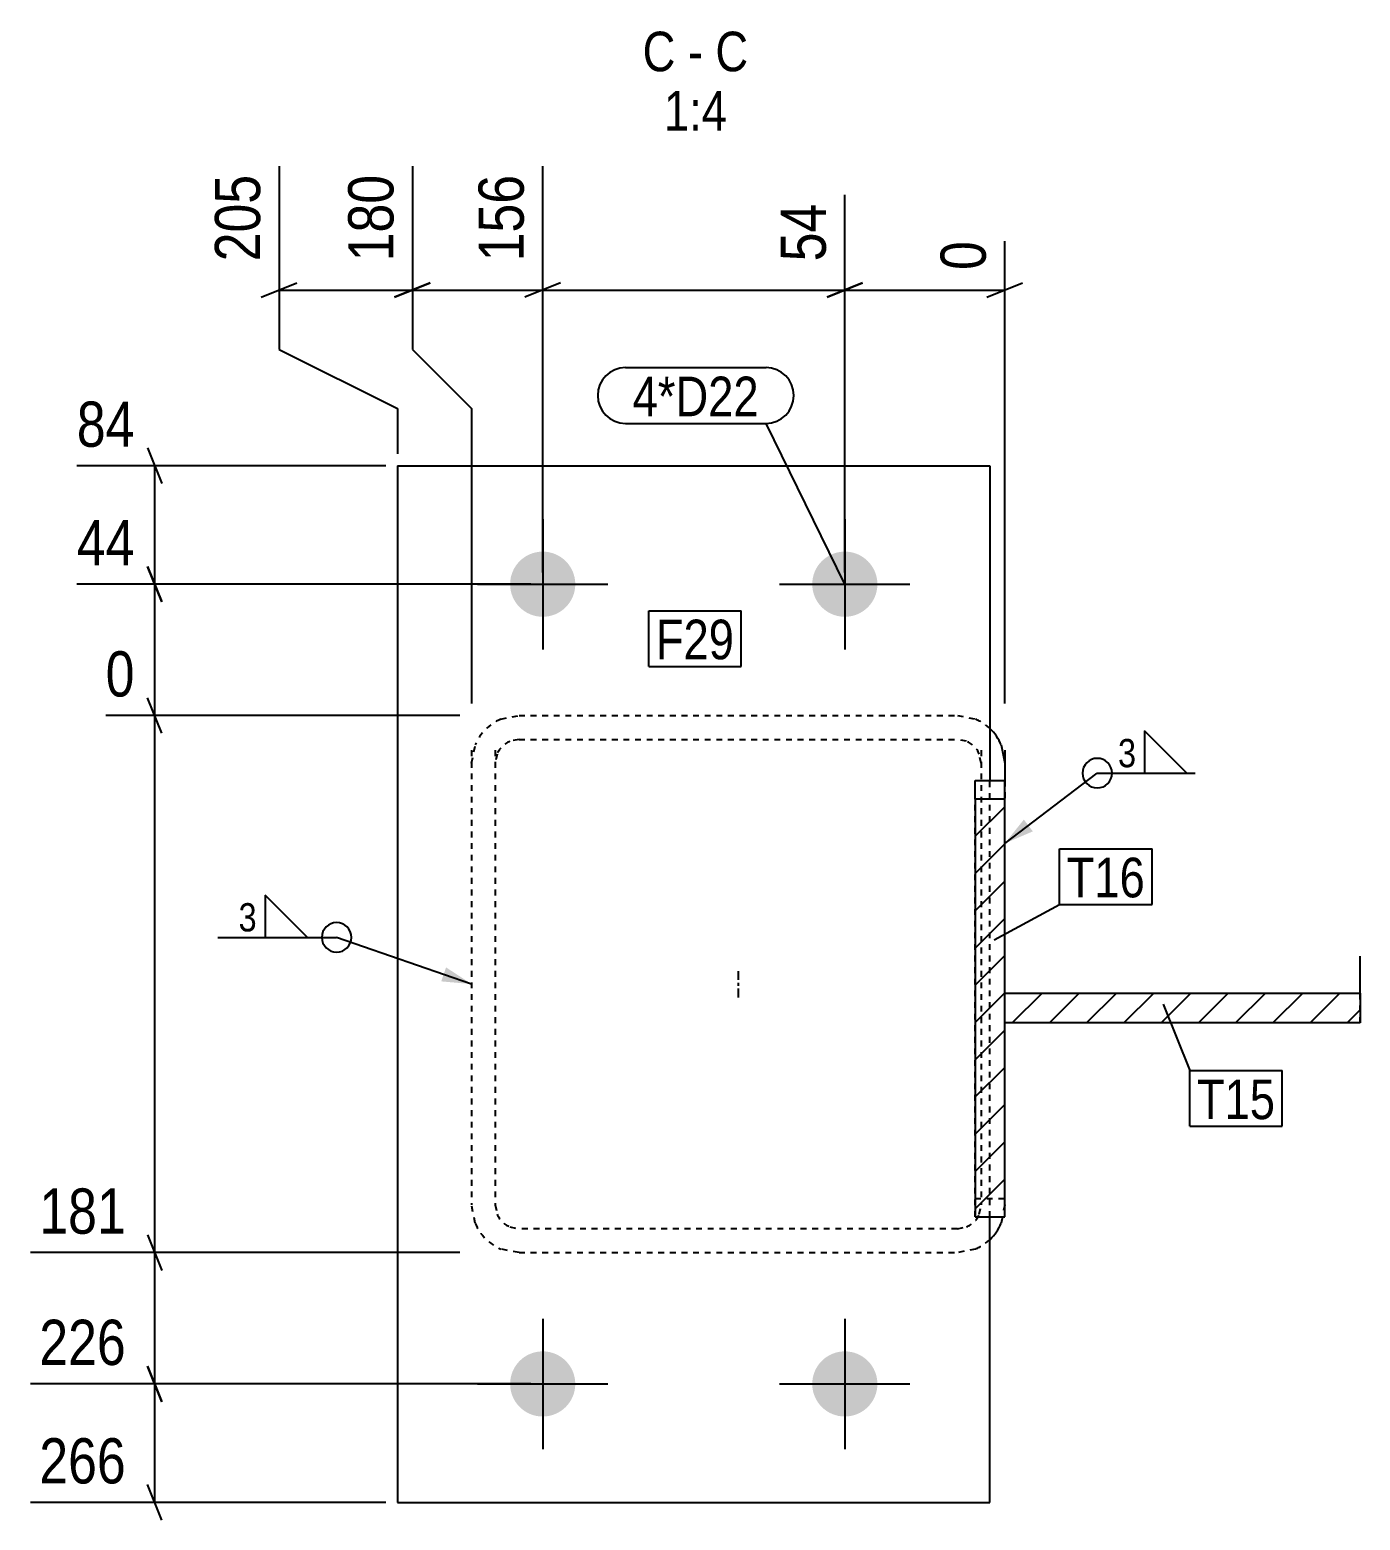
# Model space of a CAD drawing. Header units: millimetres. Extents: x 5278 to 65271, y 8 to 1303.
# Drawn here: x 16021 to 16470, y 10 to 513 of the extents above; entities that cross this region are included whole.
import ezdxf

# ---------------------------------------------------------------- set-up
doc = ezdxf.new("R2010")
doc.units = ezdxf.units.MM
doc.linetypes.add('DXK_LINE_DOT2', pattern=[3.9198, 1.9599, -1.9599])
doc.linetypes.add('DXK_LINE_DOT3', pattern=[5.9187, 2.979, -0.9799, 0.9799, -0.9799])
for name, color, linetype in [('MÅLSÆTNING', 7, 'Continuous'), ('STÅL', 7, 'Continuous'), ('TEKST', 7, 'Continuous')]:
    doc.layers.add(name, color=color, linetype=linetype)
doc.styles.add('Arial Narrow', font='ARIALN.TTF', dxfattribs={"height": 0.2})

msp = doc.modelspace()

# ---------------------------------------------------------------- hatches: boundary and pattern name
at = {"layer": 'STÅL', "linetype": 'Continuous'}
for points in [[(16205.4, 325.6, -1), (16183.4, 325.6, -1)], [(16307.4, 325.6, -1), (16285.4, 325.6, -1)], [(16205.4, 55.6, -1), (16183.4, 55.6, -1)], [(16307.4, 55.6, -1), (16285.4, 55.6, -1)]]:
    msp.add_hatch(color=96, dxfattribs=at).paths.add_polyline_path(points)
h = msp.add_hatch(dxfattribs=at)
h.set_pattern_fill('', scale=2.8, style=0, pattern_type=0)
h.set_pattern_definition([(45, (16340.4, 253.064), (-6.2862, 6.2862), [])])
h.paths.add_polyline_path([(16350.4, 253.06), (16340.4, 253.06), (16340.4, 112.01), (16350.4, 112.01)])
h = msp.add_hatch(dxfattribs=at)
h.set_pattern_fill('', scale=2.8, style=0, pattern_type=0)
h.set_pattern_definition([(45, (16350.4, 187.5755), (-6.2862, 6.2862), [])])
h.paths.add_polyline_path([(16470.4, 187.58), (16350.4, 187.58), (16350.4, 177.5), (16470.4, 177.5)])
at = {"layer": 'TEKST', "linetype": 'Continuous'}
for points in [[(16359.88, 242.15), (16350.4, 238.09), (16356.85, 246.13)], [(16161.77, 196.23), (16170.4, 190.6), (16160.13, 191.51)]]:
    msp.add_hatch(color=3, dxfattribs=at).paths.add_polyline_path(points)

# ---------------------------------------------------------------- linework, layer by layer
at = {"layer": 'MÅLSÆTNING', "color": 7, "linetype": 'Continuous'}
for p, q in [((16105.4, 466.77), (16105.4, 404.89)), ((16150.4, 466.77), (16150.4, 404.89)), ((16150.4, 466.77), (16150.4, 404.89)), ((16194.4, 329.6), (16194.4, 466.77)), ((16194.4, 329.6), (16194.4, 466.77)), ((16296.4, 329.6), (16296.4, 457.02)), ((16296.4, 329.6), (16296.4, 457.02)), ((16350.4, 285.28), (16350.4, 441.44)), ((16099.4, 422.49), (16111.4, 427.29)), ((16105.4, 424.89), (16150.4, 424.89)), ((16144.4, 422.49), (16156.4, 427.29)), ((16156.4, 427.29), (16144.4, 422.49)), ((16150.4, 424.89), (16194.4, 424.89)), ((16200.4, 427.29), (16188.4, 422.49)), ((16200.4, 427.29), (16188.4, 422.49)), ((16194.4, 424.89), (16296.4, 424.89)), ((16302.4, 427.29), (16290.4, 422.49)), ((16290.4, 422.49), (16302.4, 427.29)), ((16296.4, 424.89), (16350.4, 424.89)), ((16344.4, 422.49), (16356.4, 427.29)), ((16105.4, 404.89), (16145.4, 384.89)), ((16150.4, 404.89), (16170.4, 384.89)), ((16150.4, 404.89), (16170.4, 384.89)), ((16145.4, 384.89), (16145.4, 369.6)), ((16170.4, 384.89), (16170.4, 285.28)), ((16170.4, 384.89), (16170.4, 285.28)), ((16061, 371.6), (16065.8, 359.6)), ((16141.4, 365.6), (16037.1, 365.6)), ((16063.4, 325.6), (16063.4, 365.6)), ((16065.8, 319.6), (16061, 331.6)), ((16061, 331.6), (16065.8, 319.6)), ((16190.4, 325.6), (16037.1, 325.6)), ((16190.4, 325.6), (16037.1, 325.6)), ((16063.4, 281.28), (16063.4, 325.6)), ((16065.8, 275.28), (16061, 287.28)), ((16065.8, 275.28), (16061, 287.28)), ((16166.4, 281.28), (16046.85, 281.28)), ((16166.4, 281.28), (16046.85, 281.28)), ((16063.4, 99.92), (16063.4, 281.28)), ((16061, 105.92), (16065.8, 93.92)), ((16061, 105.92), (16065.8, 93.92)), ((16166.4, 99.92), (16021.52, 99.92)), ((16166.4, 99.92), (16021.52, 99.92)), ((16063.4, 55.6), (16063.4, 99.92)), ((16065.8, 49.6), (16061, 61.6)), ((16061, 61.6), (16065.8, 49.6)), ((16190.4, 55.6), (16021.52, 55.6)), ((16190.4, 55.6), (16021.52, 55.6)), ((16063.4, 15.6), (16063.4, 55.6)), ((16065.8, 9.6), (16061, 21.6)), ((16141.4, 15.6), (16021.52, 15.6))]:
    msp.add_line(p, q, dxfattribs=at)
at = {"layer": 'STÅL', "color": 2, "linetype": 'Continuous'}
for p, q in [((16145.4, 365.6), (16345.4, 365.6)), ((16145.4, 365.6), (16145.4, 15.6)), ((16345.4, 365.6), (16345.4, 259.28)), ((16349.18, 271.32), (16350.4, 265.16)), ((16350.4, 269.53), (16350.4, 259.28)), ((16340.4, 259.28), (16350.4, 259.28)), ((16340.4, 253.06), (16340.4, 259.28)), ((16350.4, 253.06), (16350.4, 259.28)), ((16350.4, 253.06), (16340.4, 253.06)), ((16340.4, 253.06), (16340.4, 112.01)), ((16350.4, 112.01), (16350.4, 253.06)), ((16470.4, 187.58), (16470.4, 200.02)), ((16350.4, 187.58), (16470.4, 187.58)), ((16350.4, 177.5), (16350.4, 187.58)), ((16470.4, 187.58), (16470.4, 177.5)), ((16470.4, 177.5), (16350.4, 177.5)), ((16340.4, 112.01), (16350.4, 112.01)), ((16345.4, 15.6), (16345.4, 112.01)), ((16349.6, 112.01), (16349.18, 109.88)), ((16145.4, 15.6), (16345.4, 15.6))]:
    msp.add_line(p, q, dxfattribs=at)
at = {"layer": 'STÅL', "color": 96, "linetype": 'Continuous'}
for p, q in [((16194.4, 347.6), (16194.4, 303.6)), ((16296.4, 347.6), (16296.4, 303.6)), ((16172.4, 325.6), (16216.4, 325.6)), ((16274.4, 325.6), (16318.4, 325.6)), ((16194.4, 77.6), (16194.4, 33.6)), ((16296.4, 77.6), (16296.4, 33.6)), ((16172.4, 55.6), (16216.4, 55.6)), ((16274.4, 55.6), (16318.4, 55.6))]:
    msp.add_line(p, q, dxfattribs=at)
at = {"layer": 'STÅL', "color": 7, "linetype": 'DXK_LINE_DOT2'}
for p, q in [((16180.28, 280.05), (16186.4, 281.28)), ((16186.4, 281.28), (16334.4, 281.28)), ((16334.4, 281.28), (16340.52, 280.05)), ((16186.4, 273.22), (16183.34, 272.6)), ((16186.4, 273.22), (16334.4, 273.22)), ((16337.46, 272.6), (16334.4, 273.22)), ((16170.4, 265.16), (16171.62, 271.32)), ((16170.4, 269.53), (16170.4, 116.04)), ((16178.4, 269.53), (16178.4, 116.04)), ((16179.01, 268.24), (16178.4, 265.16)), ((16342.4, 265.16), (16341.79, 268.24)), ((16342.4, 269.53), (16342.4, 116.04)), ((16345.4, 112.01), (16345.4, 259.28)), ((16350.4, 259.28), (16350.4, 253.06)), ((16340.4, 112.01), (16340.4, 253.06)), ((16350.4, 112.01), (16350.4, 253.06)), ((16470.4, 177.5), (16470.4, 187.58)), ((16171.62, 109.88), (16170.4, 116.04)), ((16178.4, 116.04), (16179.01, 112.96)), ((16340.4, 118.23), (16350.4, 118.23)), ((16341.79, 112.96), (16342.4, 116.04)), ((16350.4, 116.04), (16349.6, 112.01)), ((16183.34, 108.6), (16186.4, 107.98)), ((16334.4, 107.98), (16186.4, 107.98)), ((16334.4, 107.98), (16337.46, 108.6)), ((16186.4, 99.92), (16180.28, 101.15)), ((16340.52, 101.15), (16334.4, 99.92)), ((16186.4, 99.92), (16334.4, 99.92))]:
    msp.add_line(p, q, dxfattribs=at)
at = {"layer": 'STÅL', "color": 7, "linetype": 'DXK_LINE_DOT3'}
msp.add_line((16260.4, 194.98), (16260.4, 185.73), dxfattribs=at)
at = {"layer": 'STÅL', "color": 7, "linetype": 'DXK_LINE_DOT2'}
for centre, radius, start, end in [((16186.48, 265.23), 16.06, 112.7149, 157.7138), ((16334.32, 265.23), 16.06, 46.1474, 67.2851), ((16186.44, 265.19), 8.03, 112.7149, 157.7138), ((16334.36, 265.19), 8.03, 22.2862, 67.2851), ((16186.44, 116.01), 8.03, 202.2862, 247.2851), ((16334.36, 116.01), 8.03, 292.7149, 337.7138), ((16186.48, 115.97), 16.06, 202.2862, 247.2851), ((16334.32, 115.97), 16.06, 292.7149, 313.8526)]:
    msp.add_arc(centre, radius, start, end, dxfattribs=at)
at = {"layer": 'STÅL', "color": 2, "linetype": 'Continuous'}
for centre, start, end in [((16334.32, 265.23), 22.2862, 46.1474), ((16334.32, 115.97), 313.8526, 337.7138)]:
    msp.add_arc(centre, 16.06, start, end, dxfattribs=at)
at = {"layer": 'TEKST', "color": 3, "linetype": 'Continuous'}
for p, q in [((16350.4, 238.09), (16381.64, 261.81)), ((16170.4, 190.6), (16124.82, 206.37))]:
    msp.add_line(p, q, dxfattribs=at)
for centre, start, end in [((16381.64, 261.81), 90, 270), ((16124.82, 206.37), 90, 270), ((16124.82, 206.37), 270, 90)]:
    msp.add_arc(centre, 5, start, end, dxfattribs=at)

# ---------------------------------------------------------------- wipeouts: each hides what was drawn before it
at = {"color": 0, "linetype": 'Continuous'}
for points, layer in [([(16102.2, 467.05), (16079.8, 467.05), (16079.8, 431.4), (16102.2, 431.4)], 'MÅLSÆTNING'), ([(16147.2, 467.05), (16124.8, 467.05), (16124.8, 431.4), (16147.2, 431.4)], 'MÅLSÆTNING'), ([(16191.2, 467.05), (16168.8, 467.05), (16168.8, 431.4), (16191.2, 431.4)], 'MÅLSÆTNING'), ([(16293.2, 457.3), (16270.8, 457.3), (16270.8, 431.4), (16293.2, 431.4)], 'MÅLSÆTNING'), ([(16056.88, 103.12), (16056.88, 125.52), (16021.23, 125.52), (16021.23, 103.12)], 'MÅLSÆTNING'), ([(16056.88, 58.8), (16056.88, 81.2), (16021.23, 81.2), (16021.23, 58.8)], 'MÅLSÆTNING'), ([(16056.88, 18.8), (16056.88, 41.2), (16021.23, 41.2), (16021.23, 18.8)], 'MÅLSÆTNING'), ([(16239.21, 498.77), (16239.21, 512.77), (16228.14, 512.77), (16228.14, 498.77)], 'TEKST'), ([(16248.51, 498.77), (16248.51, 512.77), (16243.41, 512.77), (16243.41, 498.77)], 'TEKST'), ([(16263.78, 498.77), (16263.78, 512.77), (16252.71, 512.77), (16252.71, 498.77)], 'TEKST'), ([(16256.62, 478.77), (16256.62, 492.77), (16235.3, 492.77), (16235.3, 478.77)], 'TEKST')]:
    msp.add_wipeout(points, dxfattribs=at).dxf.layer = layer
at = {"color": 0}
for points in [[(16267.39, 382.31), (16267.39, 396.31), (16224.76, 396.31), (16224.76, 382.31)], [(16259.02, 300.26), (16259.02, 314.26), (16232.59, 314.26), (16232.59, 300.26)], [(16395.53, 263.01), (16395.53, 274.61), (16387.84, 274.61), (16387.84, 263.01)], [(16397.72, 219.89), (16397.72, 233.89), (16371.29, 233.89), (16371.29, 219.89)], [(16098.62, 207.57), (16098.62, 219.17), (16090.93, 219.17), (16090.93, 207.57)], [(16441.69, 145.01), (16441.69, 159.01), (16415.26, 159.01), (16415.26, 145.01)]]:
    msp.add_wipeout(points, dxfattribs=at).dxf.layer = 'TEKST'

# ---------------------------------------------------------------- next in the draw order: linework, layer by layer
at = {"layer": 'TEKST', "color": 3, "linetype": 'Continuous'}
for p, q in [((16411.87, 261.81), (16397.59, 276.1)), ((16397.59, 276.1), (16397.59, 261.81)), ((16381.64, 261.81), (16414.73, 261.81)), ((16397.59, 261.81), (16411.87, 261.81)), ((16114.96, 206.37), (16100.68, 220.66)), ((16100.68, 220.66), (16100.68, 206.37)), ((16084.73, 206.37), (16124.82, 206.37)), ((16100.68, 206.37), (16114.96, 206.37))]:
    msp.add_line(p, q, dxfattribs=at)
msp.add_arc((16381.64, 261.81), 5, 270, 90, dxfattribs=at)

# ---------------------------------------------------------------- next in the draw order: texts
at = {"layer": 'MÅLSÆTNING', "color": 3, "linetype": 'Continuous', "style": 'Arial Narrow'}
for s, p in [('205', (16099, 434.6)), ('180', (16144, 434.6)), ('156', (16188, 434.6)), ('54', (16290, 434.6))]:
    msp.add_text(s, height=15.271, rotation=90.0002, dxfattribs=at).set_placement(p)
for s, p in [('181', (16024.43, 106.32)), ('226', (16024.43, 62)), ('266', (16024.43, 22))]:
    msp.add_text(s, height=15.271, dxfattribs=at).set_placement(p)
at = {"layer": 'TEKST', "color": 3, "linetype": 'Continuous', "style": 'Arial Narrow'}
for s, height, p in [('C', 13.36, (16228.14, 498.77)), ('C', 13.36, (16252.71, 498.77)), ('-', 13.36, (16243.41, 498.77)), ('1:4', 13.362, (16235.3, 478.77))]:
    msp.add_text(s, height=height, dxfattribs=at).set_placement(p)
at = {"layer": 'TEKST', "color": 3, "style": 'Arial Narrow'}
for p in [(16388.64, 263.81), (16091.73, 208.37)]:
    msp.add_text('3', height=9.54, dxfattribs=at).set_placement(p)

# ---------------------------------------------------------------- next in the draw order: wipeouts: each hides what was drawn before it
at = {"color": 0, "linetype": 'Continuous'}
for points in [[(16347.2, 444.64), (16324.8, 444.64), (16324.8, 428.49), (16347.2, 428.49)], [(16059.8, 368.8), (16059.8, 391.2), (16033.9, 391.2), (16033.9, 368.8)], [(16059.8, 328.8), (16059.8, 351.2), (16033.9, 351.2), (16033.9, 328.8)], [(16059.8, 284.48), (16059.8, 306.88), (16043.65, 306.88), (16043.65, 284.48)]]:
    msp.add_wipeout(points, dxfattribs=at).dxf.layer = 'MÅLSÆTNING'
at = {"color": 0}
for points in [[(16267.39, 382.31), (16267.39, 396.31), (16224.76, 396.31), (16224.76, 382.31)], [(16259.02, 300.26), (16259.02, 314.26), (16232.59, 314.26), (16232.59, 300.26)], [(16397.72, 219.89), (16397.72, 233.89), (16371.29, 233.89), (16371.29, 219.89)], [(16441.69, 145.01), (16441.69, 159.01), (16415.26, 159.01), (16415.26, 145.01)]]:
    msp.add_wipeout(points, dxfattribs=at).dxf.layer = 'TEKST'

# ---------------------------------------------------------------- next in the draw order: linework, layer by layer
at = {"layer": 'TEKST', "color": 7, "linetype": 'Continuous'}
for p, q in [((16222.36, 398.71), (16269.79, 398.71)), ((16222.36, 379.91), (16269.79, 379.91)), ((16296.4, 325.6), (16269.79, 379.91)), ((16230.19, 316.66), (16261.42, 316.66)), ((16230.19, 297.86), (16230.19, 316.66)), ((16261.42, 297.86), (16261.42, 316.66)), ((16230.19, 297.86), (16261.42, 297.86)), ((16368.89, 236.29), (16400.12, 236.29)), ((16368.89, 217.49), (16368.89, 236.29)), ((16400.12, 217.49), (16400.12, 236.29)), ((16346.82, 205.52), (16368.89, 217.49)), ((16368.89, 217.49), (16400.12, 217.49)), ((16403.9, 183.86), (16412.86, 161.41)), ((16412.86, 161.41), (16444.09, 161.41)), ((16412.86, 142.61), (16412.86, 161.41)), ((16444.09, 142.61), (16444.09, 161.41)), ((16412.86, 142.61), (16444.09, 142.61))]:
    msp.add_line(p, q, dxfattribs=at)
for centre, start, end in [((16222.36, 389.31), 90, 270), ((16269.79, 389.31), 270, 90)]:
    msp.add_arc(centre, 9.4, start, end, dxfattribs=at)

# ---------------------------------------------------------------- next in the draw order: texts
at = {"layer": 'MÅLSÆTNING', "color": 3, "linetype": 'Continuous', "style": 'Arial Narrow'}
msp.add_text('0', height=15.27, rotation=90.0002, dxfattribs=at).set_placement((16344, 431.69))
for s, height, p in [('84', 15.271, (16037.1, 372)), ('44', 15.271, (16037.1, 332)), ('0', 15.27, (16046.85, 287.68))]:
    msp.add_text(s, height=height, dxfattribs=at).set_placement(p)
at = {"layer": 'TEKST', "color": 3, "style": 'Arial Narrow'}
for s, p in [('4*D22', (16224.76, 382.31)), ('F29', (16232.59, 300.26)), ('T16', (16371.29, 219.89)), ('T15', (16415.26, 145.01))]:
    msp.add_text(s, height=13.362, dxfattribs=at).set_placement(p)

doc.saveas('drawing.dxf')
